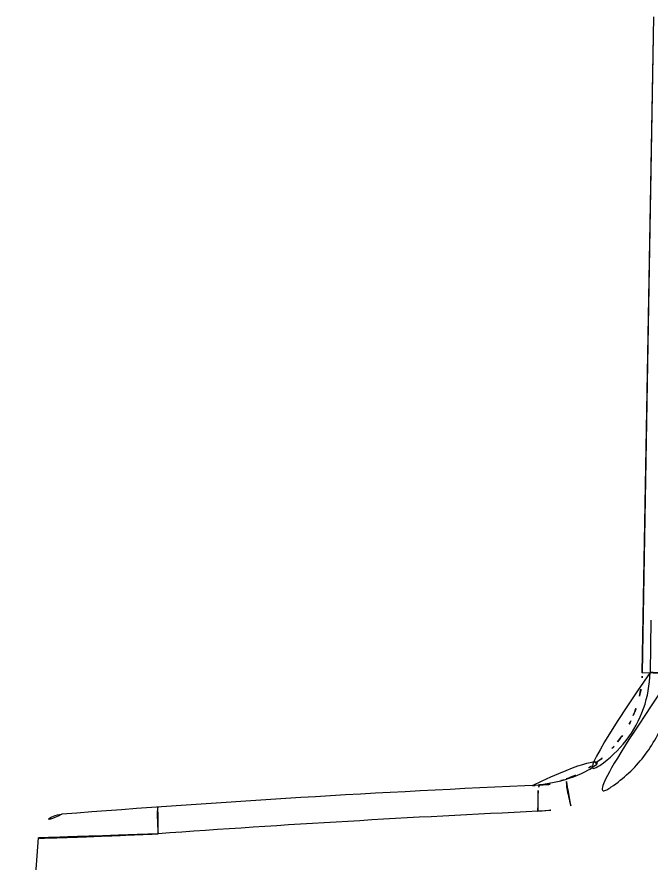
# Model space of a CAD drawing. Extents: x 16296660632 to 16296672714, y -37409619871 to -37409617455.
# Drawn here: x 16296671928.6 to 16296671978.4, y -37409617824.5 to -37409617758.2 of the extents above; entities that cross this region are included whole.
import ezdxf

# ---------------------------------------------------------------- set-up
doc = ezdxf.new("R2010")
doc.units = 0
doc.header["$LTSCALE"] = 10
doc.header["$MEASUREMENT"] = 0
doc.layers.get('0').update_dxf_attribs({"linetype": 'CONTINUOUS'})
doc.layers.add('06___PRT_ALL_SURFS', color=7, linetype='CONTINUOUS')

msp = doc.modelspace()

# ---------------------------------------------------------------- linework, layer by layer
at = {"color": 7, "linetype": 'Continuous'}
for p, q in [((16296671977.667879, -37409617809.628067), (16296671978.56538, -37409617758.216614)), ((16296671978.347851, -37409617805.512123), (16296671978.2745, -37409617809.601517)), ((16296671977.65276, -37409617809.628998), (16296671977.66449, -37409617809.628014)), ((16296671977.667879, -37409617809.628067), (16296671978.2745, -37409617809.601517)), ((16296671928.640631, -37409617846.710373), (16296671930.32881, -37409617822.56826))]:
    msp.add_line(p, q, dxfattribs=at)
for centre, radius, start, end in [((16296671969.22584, -37409617809.333549), 9.113111, 272.50566878, 286.1211618), ((16296672016.38055, -37409618897.295242), 1079.87, 92.481611268, 94.47268151), ((16296671968.96838, -37409617809.577911), 10.919487, 272.72533896, 286.49824922), ((16296671932.32394, -37409617822.707779), 2, 94.47268151, 176.00005362), ((16296671932.324051, -37409617822.707764), 2, 94.47587516, 176.00048969), ((16296672026.07922, -37409619031.284363), 1212.121111, 92.676004103, 94.086161806)]:
    msp.add_arc(centre, radius, start, end, dxfattribs=at)
for points, knots in [([(16296671978.2745, -37409617809.601517), (16296671978.25733, -37409617810.556252), (16296671977.91288, -37409617812.471878), (16296671976.523149, -37409617815.022118), (16296671974.41473, -37409617817.005417), (16296671972.664881, -37409617817.825256), (16296671971.756269, -37409617818.088303)], [0, 0, 0, 0, 0.251085107, 0.501597578, 0.751268447, 1, 1, 1, 1]), ([(16296671980.09309, -37409617809.664711), (16296671980.072121, -37409617810.833687), (16296671979.647091, -37409617813.180382), (16296671977.93368, -37409617816.301086), (16296671975.337339, -37409617818.725128), (16296671973.18644, -37409617819.726173), (16296671972.06937, -37409617820.047821)], [0, 0, 0, 0, 0.250667723, 0.50097784, 0.750771275, 1, 1, 1, 1]), ([(16296671980.09309, -37409617809.664711), (16296671979.861019, -37409617809.660233), (16296671979.52544, -37409617809.65287), (16296671979.09951, -37409617809.641243), (16296671978.83119, -37409617809.63282), (16296671978.61042, -37409617809.624458), (16296671978.45941, -37409617809.617752), (16296671978.36792, -37409617809.611923), (16296671978.322069, -37409617809.608994), (16296671978.29319, -37409617809.604927), (16296671978.278151, -37409617809.603859), (16296671978.2743, -37409617809.601517)], [0, 0, 0, 0, 0.382522924, 0.553154974, 0.702211606, 0.824899805, 0.91733274, 0.951110234, 0.976244237, 0.992576421, 1, 1, 1, 1]), ([(16296671972.06937, -37409617820.047821), (16296671971.999969, -37409617819.806557), (16296671971.881689, -37409617819.357979), (16296671971.76956, -37409617818.821663), (16296671971.719151, -37409617818.468964), (16296671971.70779, -37409617818.280678), (16296671971.710711, -37409617818.1632), (16296671971.73678, -37409617818.095062), (16296671971.75626, -37409617818.088287)], [0, 0, 0, 0, 0.374697493, 0.692640781, 0.815510987, 0.908581807, 0.969213564, 1, 1, 1, 1]), ([(16296671969.487591, -37409617820.485046), (16296671969.47044, -37409617820.108559), (16296671969.460569, -37409617819.582062), (16296671969.492479, -37409617818.952667), (16296671969.52112, -37409617818.69986), (16296671969.54388, -37409617818.597603)], [0, 0, 0, 0, 0.597816387, 0.83382483, 1, 1, 1, 1]), ([(16296671969.54388, -37409617818.597603), (16296671969.55287, -37409617818.557213), (16296671969.56465, -37409617818.503052), (16296671969.60446, -37409617818.438797), (16296671969.62425, -37409617818.437943)], [0, 0, 0, 0, 0.676244049, 1, 1, 1, 1]), ([(16296671939.707991, -37409617822.2444), (16296671939.688379, -37409617821.981087), (16296671939.665131, -37409617821.597198), (16296671939.64777, -37409617821.106796), (16296671939.64282, -37409617820.792908), (16296671939.645981, -37409617820.533257), (16296671939.6555, -37409617820.340271), (16296671939.67141, -37409617820.221069), (16296671939.687469, -37409617820.166718), (16296671939.70047, -37409617820.151161), (16296671939.706461, -37409617820.150726)], [0, 0, 0, 0, 0.376060923, 0.54767174, 0.69874547, 0.823361498, 0.916800258, 0.975384826, 0.991457249, 1, 1, 1, 1]), ([(16296671939.707979, -37409617822.244408), (16296671939.08803, -37409617822.27076), (16296671937.877911, -37409617822.321617), (16296671936.128, -37409617822.39341), (16296671934.752911, -37409617822.447929), (16296671933.742359, -37409617822.486351), (16296671933.067369, -37409617822.511101), (16296671932.456579, -37409617822.53244), (16296671931.915421, -37409617822.550087), (16296671931.44874, -37409617822.563881), (16296671931.06097, -37409617822.573578), (16296671930.788481, -37409617822.578651), (16296671930.61305, -37409617822.580116), (16296671930.51284, -37409617822.580269), (16296671930.43712, -37409617822.578773), (16296671930.37743, -37409617822.577744), (16296671930.35136, -37409617822.573273), (16296671930.32856, -37409617822.572197), (16296671930.32881, -37409617822.56826)], [0, 0, 0, 0, 0.198314095, 0.387098446, 0.559740821, 0.638139638, 0.710304821, 0.775612387, 0.833465864, 0.883356505, 0.92481705, 0.957464937, 0.970388495, 0.98099571, 0.989262895, 0.995179456, 0.998741523, 1, 1, 1, 1])]:
    msp.add_open_spline(points, degree=3, knots=knots, dxfattribs=at)
at = {"layer": '06___PRT_ALL_SURFS', "color": 7, "linetype": 'Continuous'}
msp.add_line((16296671978.552481, -37409617758.216553), (16296671977.65276, -37409617809.629181), dxfattribs=at)
for centre, radius, start, end in [((16296671968.654169, -37409617809.471687), 8.999987, 272.51212943, 358.99716833), ((16296671968.62158, -37409617809.464546), 9.047923, 347.27881134, 356.3851434), ((16296671968.717039, -37409617809.471748), 8.952201, 356.39258742, 358.99935365), ((16296671968.66399, -37409617809.470978), 9.00514, 337.01800232, 347.25951344), ((16296671968.660891, -37409617809.468613), 9.008919, 332.30874687, 337.01183195), ((16296671968.650669, -37409617809.459663), 9.022129, 321.72311381, 332.28850972), ((16296671968.663509, -37409617809.469139), 9.006175, 317.35035444, 321.7198363), ((16296671968.65777, -37409617809.458519), 9.017592, 306.21016223, 317.32537447), ((16296671968.66659, -37409617809.469727), 9.003337, 302.37523932, 306.20710124), ((16296671968.662531, -37409617809.456421), 9.01675, 290.03842649, 302.35165349), ((16296671968.665159, -37409617809.436668), 9.034688, 276.05352009, 286.89370772), ((16296671968.689739, -37409617809.527603), 8.940546, 286.91240355, 287.37543395), ((16296671968.683359, -37409617809.507607), 8.961526, 287.37605972, 289.60576212), ((16296671968.67799, -37409617809.492279), 8.977765, 289.60524738, 290.02400105), ((16296671968.67391, -37409617809.514877), 8.955988, 272.50414029, 276.05064848)]:
    msp.add_arc(centre, radius, start, end, dxfattribs=at)

doc.saveas('drawing.dxf')
